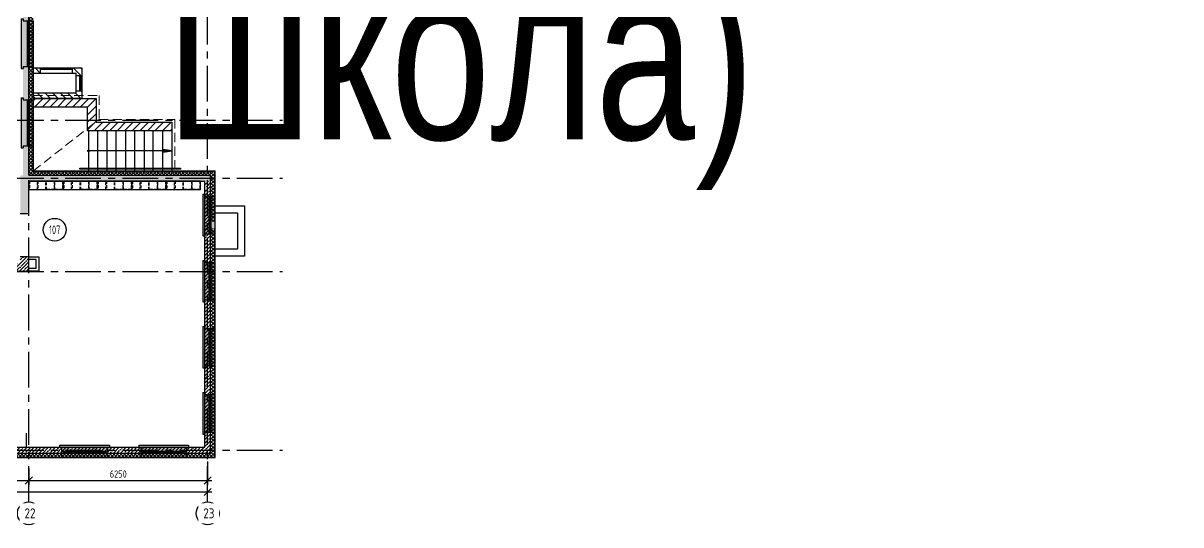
# Model space of a CAD drawing. Header units: millimetres. Extents: x -106726 to 8952771, y -150083 to 686385.
# Drawn here: x 61965 to 102439, y -2611 to 14930 of the extents above; entities that cross this region are included whole.
import ezdxf
from ezdxf.enums import TextEntityAlignment as Align

# ---------------------------------------------------------------- set-up
doc = ezdxf.new("R2018")
doc.units = ezdxf.units.MM
for name, pattern in [('CENTER', [2, 1.25, -0.25, 0.25, -0.25]), ('DASHED', [19.05, 12.7, -6.35]), ('HIDDEN', [6, 4, -2])]:
    doc.linetypes.add(name, pattern=pattern)
doc.layers.get('Defpoints').update_dxf_attribs({"color": 8})
doc.layers.add('АР_Названия помещений', color=124, linetype='Continuous', lineweight=5, plot=False)
doc.layers.add('АР_Номер помещения', color=1, linetype='Continuous', lineweight=25)
doc.styles.add('ISOCPEUR', font='isocpeur.ttf', dxfattribs={"width": 0.7})
doc.styles.get("Standard").update_dxf_attribs({"font": 'arial.ttf'})
doc.styles.add('ГОСТ 2.304', font='isocpeur.ttf', dxfattribs={"width": 0.7})
doc.dimstyles.new('СПДС', dxfattribs={"dimscale": 100, "dimtxt": 2.5, "dimasz": 2.5, "dimexe": 1.5, "dimexo": 0, "dimgap": 1, "dimtad": 1, "dimdec": 0, "dimrnd": 1, "dimtxsty": 'ГОСТ 2.304', "dimblk": 'OBLIQUE', "dimcen": 2.5, "dimdle": 1.5, "dimadec": 0, "dimazin": 2, "dimtfac": 0.75, "dimtdec": 0, "dimtmove": 1, "dimatfit": 3, "dimfxl": 1, "dimtolj": 1, "dimarcsym": 1})
pattern_1 = [(45, (-951587.81, 109999.9), (-123.743687, 123.743687), []), (45, (-951464.07, 109999.9), (-123.743687, 123.743687), [218.75, -43.75, 0, -43.75])]

# ---------------------------------------------------------------- blocks, each defined once
blk = doc.blocks.new('_Oblique')
at = {"color": 8, "linetype": 'ByBlock', "lineweight": -2}
blk.add_line((-0.5, -0.5), (0.5, 0.5), dxfattribs=at)
blk = doc.blocks.new('*D1060')
at = {"color": 8, "lineweight": -2, "ltscale": 100, "transparency": 16777216}
for p, q in [((55515, -636), (55515, -1209)), ((62165, -636), (62165, -1209)), ((55365, -1059), (62315, -1059))]:
    blk.add_line(p, q, dxfattribs=at)
at = {"layer": 'Defpoints', "color": 0, "ltscale": 100, "transparency": 16777216}
for p in [(55515, -636), (62165, -636), (62165, -1059)]:
    blk.add_point(p, dxfattribs=at)
at = {"color": 8, "lineweight": -2, "ltscale": 100, "transparency": 16777216, "xscale": 250, "yscale": 250, "zscale": 250, "rotation": 180}
blk.add_blockref('_Oblique', (55515, -1059), dxfattribs=at)
at = {"color": 8, "lineweight": -2, "ltscale": 100, "transparency": 16777216, "xscale": 250, "yscale": 250, "zscale": 250}
blk.add_blockref('_Oblique', (62165, -1059), dxfattribs=at)
at = {"color": 8, "ltscale": 100, "transparency": 16777216, "insert": (58840, -834), "char_height": 250, "attachment_point": 5, "style": 'ГОСТ 2.304'}
blk.add_mtext('\\A1;6650', dxfattribs=at)
blk = doc.blocks.new('*D1061')
at = {"color": 8, "lineweight": -2, "ltscale": 100, "transparency": 16777216}
for p, q in [((68415, -397), (68415, -1209)), ((62165, -636), (62165, -1209)), ((62015, -1059), (68565, -1059))]:
    blk.add_line(p, q, dxfattribs=at)
at = {"layer": 'Defpoints', "color": 0, "ltscale": 100, "transparency": 16777216}
for p in [(68415, -397), (62165, -636), (68415, -1059)]:
    blk.add_point(p, dxfattribs=at)
at = {"color": 8, "lineweight": -2, "ltscale": 100, "transparency": 16777216, "xscale": 250, "yscale": 250, "zscale": 250, "rotation": 180}
blk.add_blockref('_Oblique', (62165, -1059), dxfattribs=at)
at = {"color": 8, "lineweight": -2, "ltscale": 100, "transparency": 16777216, "xscale": 250, "yscale": 250, "zscale": 250}
blk.add_blockref('_Oblique', (68415, -1059), dxfattribs=at)
at = {"color": 8, "ltscale": 100, "transparency": 16777216, "insert": (65290, -834), "char_height": 250, "attachment_point": 5, "style": 'ГОСТ 2.304'}
blk.add_mtext('\\A1;6250', dxfattribs=at)
blk = doc.blocks.new('*U324')
h = blk.add_hatch(color=8)
h.dxf.hatch_style = 1
h.paths.add_polyline_path([(-1670, -210), (70, -210), (70, -140), (0, -140), (0, 220), (-1600, 220), (-1600, -140), (-1670, -140)])
at = {"color": 8, "lineweight": 30}
for p, q in [((-1600, -140), (-1600, 220)), ((0, -140), (0, 220))]:
    blk.add_line(p, q, dxfattribs=at)
at = {"color": 8}
for p, q in [((0, 220), (-1600, 220)), ((-1600, 70), (0, 70)), ((-1600, 0), (0, 0)), ((-1530, 0), (-1530, 70)), ((-1530, 35), (-70, 35)), ((-70, 0), (-70, 70)), ((-1670, -210), (-1670, -140)), ((-1670, -140), (-1600, -140)), ((-1670, -210), (70, -210)), ((0, -140), (70, -140)), ((70, -210), (70, -140))]:
    blk.add_line(p, q, dxfattribs=at)
blk = doc.blocks.new('*U586')
h = blk.add_hatch(color=8)
h.dxf.hatch_style = 1
h.paths.add_polyline_path([(-1380, -210), (70, -210), (70, -140), (0, -140), (0, 220), (-1310, 220), (-1310, -140), (-1380, -140)])
at = {"color": 8, "lineweight": 30}
for p, q in [((-1310, -140), (-1310, 220)), ((0, -140), (0, 220))]:
    blk.add_line(p, q, dxfattribs=at)
at = {"color": 8}
for p, q in [((0, 220), (-1310, 220)), ((-1310, 70), (0, 70)), ((-1310, 0), (0, 0)), ((-1240, 0), (-1240, 70)), ((-1240, 35), (-70, 35)), ((-70, 0), (-70, 70)), ((-1380, -210), (-1380, -140)), ((-1380, -140), (-1310, -140)), ((-1380, -210), (70, -210)), ((0, -140), (70, -140)), ((70, -210), (70, -140))]:
    blk.add_line(p, q, dxfattribs=at)
blk = doc.blocks.new('*D1000')
at = {"color": 8, "lineweight": -2, "ltscale": 100, "transparency": 16777216}
for p, q in [((-150, -1461), (68565, -1461)), ((0, -1786), (0, -1311)), ((68415, -1786), (68415, -1311))]:
    blk.add_line(p, q, dxfattribs=at)
at = {"layer": 'Defpoints', "color": 0, "ltscale": 100, "transparency": 16777216}
for p in [(68415, -1461), (0, -1786), (68415, -1786)]:
    blk.add_point(p, dxfattribs=at)
at = {"color": 8, "lineweight": -2, "ltscale": 100, "transparency": 16777216, "xscale": 250, "yscale": 250, "zscale": 250, "rotation": 180}
blk.add_blockref('_Oblique', (0, -1461), dxfattribs=at)
at = {"color": 8, "lineweight": -2, "ltscale": 100, "transparency": 16777216, "xscale": 250, "yscale": 250, "zscale": 250}
blk.add_blockref('_Oblique', (68415, -1461), dxfattribs=at)
at = {"color": 8, "ltscale": 100, "transparency": 16777216, "insert": (34208, -1236), "char_height": 250, "attachment_point": 5, "style": 'ГОСТ 2.304'}
blk.add_mtext('\\A1;68415', dxfattribs=at)
blk = doc.blocks.new('*U502')
at = {"layer": 'АР_Номер помещения', "color": 8}
blk.add_circle((-9970, 7739), 400, dxfattribs=at)
at = {"color": 8, "style": 'ISOCPEUR', "width": 0.7, "flags": 1}
blk.add_attdef('КАТЕГОРИЯ', (-499, -2092), '', height=250, dxfattribs=at)
at = {"layer": 'АР_Номер помещения', "color": 8, "style": 'ISOCPEUR', "width": 0.7}
blk.add_attdef('НОМЕР_ПОМЕЩЕНИЯ', text='', height=300, dxfattribs=at).set_placement((-9970, 7739), align=Align.MIDDLE_CENTER)
blk = doc.blocks.new('*U499')
at = {"layer": 'АР_Номер помещения', "color": 8}
blk.add_circle((-16484, 2331), 400, dxfattribs=at)
at = {"color": 8, "style": 'ISOCPEUR', "width": 0.7, "flags": 1}
blk.add_attdef('КАТЕГОРИЯ', (-499, -2092), '', height=250, dxfattribs=at)
at = {"layer": 'АР_Номер помещения', "color": 8, "style": 'ISOCPEUR', "width": 0.7}
blk.add_attdef('НОМЕР_ПОМЕЩЕНИЯ', text='', height=300, dxfattribs=at).set_placement((-16484, 2331), align=Align.MIDDLE_CENTER)
blk = doc.blocks.new('*U463')
at = {"color": 8, "style": 'ISOCPEUR', "width": 0.7, "flags": 1}
blk.add_attdef('КАТЕГОРИЯ', (-499, -2092), '', height=250, dxfattribs=at)
at = {"layer": 'АР_Номер помещения', "color": 8, "style": 'ISOCPEUR', "width": 0.7}
blk.add_attdef('НОМЕР_ПОМЕЩЕНИЯ', text='', height=300, dxfattribs=at).set_placement((-16734, 2395), align=Align.MIDDLE_CENTER)
blk = doc.blocks.new('*U330')
h = blk.add_hatch(color=8)
h.dxf.hatch_style = 1
edge = h.paths.add_edge_path()
edge.add_arc((0, 0), 27.6, 359.64, 719.64)
h = blk.add_hatch(color=8)
h.dxf.hatch_style = 1
h.paths.add_polyline_path([(2616, -44), (2616, 44), (2916, 0)])
at = {"color": 8}
blk.add_line((2916, 0), (0, 0), dxfattribs=at)
blk.add_lwpolyline([(2616, 44), (2616, -44), (2916, 0), (2616, 44)], dxfattribs=at)
blk.add_circle((0, 0), 27.6, dxfattribs=at)
blk = doc.blocks.new('Стеллаж гардеробный 1200х300')
at = {"color": 8}
blk.add_lwpolyline([(17457, 23497), (18657, 23497), (18657, 23798), (17457, 23797)], close=True, dxfattribs=at)
at = {"color": 8, "linetype": 'HIDDEN', "ltscale": 25}
for points in [[(17483, 23497), (17753, 23497), (17753, 23797), (17483, 23797)], [(17776, 23497), (18046, 23497), (18046, 23797), (17776, 23797)], [(18338, 23497), (18068, 23497), (18068, 23797), (18338, 23797)], [(18631, 23497), (18361, 23497), (18361, 23797), (18631, 23797)]]:
    blk.add_lwpolyline(points, close=True, dxfattribs=at)

msp = doc.modelspace()

# ---------------------------------------------------------------- hatches: boundary and pattern name
at = {"ltscale": 100}
h = msp.add_hatch(dxfattribs=at)
h.set_pattern_fill('ANSI37', color=256, scale=700)
h.set_pattern_definition([(45, (47385, 6100), (-61.87184, 61.87184), []), (135, (47385, 6100), (-61.87184, -61.87184), [])])
h.paths.add_polyline_path([(55415, 3491.3), (55265, 3491.3), (55265, 1960), (55415, 1960)], flags=17)
h.paths.add_polyline_path([(54990, 27630), (54990, 27480), (62165, 27480), (62165, 22740), (62315, 22740), (62315, 27630)])
h.paths.add_polyline_path([(53355, 27630), (53355, 27480), (53889.9, 27480), (53889.9, 27630)])
h.paths.add_polyline_path([(47985, 31445), (47985, 31595), (46215, 31595), (46215, 31445)])
h.paths.add_polyline_path([(47985, 31595), (47985, 31445), (51665, 31445), (51665, 27480), (51855, 27480), (51855, 27630), (51815, 27630), (51815, 31595)])
h.paths.add_polyline_path([(26921.2, 31445), (26921.2, 31595), (26405, 31595), (26405, 31445)])
h.paths.add_polyline_path([(17279.8, 33795), (17429.8, 33795), (17429.8, 35940), (17279.8, 35940)])
h.paths.add_polyline_path([(68665, 6786.4), (68515, 6786.4), (68515, -100), (55415, -100), (55415, 1560), (55265, 1560), (55265, -250), (68665, -250)])
h.paths.add_polyline_path([(68515, 6786.4), (68665, 6786.4), (68665, 7751.7), (68515, 7751.7)])
h.paths.add_polyline_path([(14829.8, 49446.9), (14979.8, 49446.9), (14979.8, 50520.3), (15129.8, 50520.3), (15129.8, 50670.3), (14829.8, 50670.3)])
h.paths.add_polyline_path([(14979.8, 47930.6), (14829.8, 47930.6), (14829.8, 47170), (17959.8, 47170), (17959.8, 44240), (21080, 44240), (21080, 43610), (21230, 43610), (21230, 44390), (18109.8, 44390), (18109.8, 47320), (14979.8, 47320)])
h.paths.add_polyline_path([(39096.5, 11290), (39096.5, 11433), (47535, 11440), (47535, 6250), (55415, 6250), (55415, 3491.3), (55265, 3491.3), (55265, 6100), (47385, 6100), (47385, 11290)])
h.paths.add_polyline_path([(62315, 12645), (62165, 12645), (62165, 9610), (68515, 9610), (68515, 7991.7), (68665, 7991.7), (68665, 9760), (62315, 9760)])
h.paths.add_polyline_path([(62165.1, 14845), (62315, 14845), (62315, 21640), (62165.2, 21640)])
h.paths.add_polyline_path([(62315, 14845), (62165.1, 14845), (62165.1, 12645), (62315, 12645)])
h.paths.add_polyline_path([(17998.2, 36070), (17998.2, 36220), (17279.8, 36220), (17279.8, 35940), (17429.8, 35940), (17429.8, 36070)])
h.paths.add_polyline_path([(18238.2, 36220), (18238.2, 36070), (21230, 36070), (21230, 42010), (21080, 42010), (21080, 36220)])
h.paths.add_polyline_path([(14829.8, 47930.6), (14979.8, 47930.6), (14979.8, 49446.9), (14829.8, 49446.9)])
h.paths.add_polyline_path([(24755, 31445), (24755, 31595), (17429.8, 31595), (17429.8, 32195), (17279.8, 32195), (17279.8, 31445)])
h.paths.add_polyline_path([(43645, 31595), (43645, 31445), (46215, 31445), (46215, 31595)])
h.paths.add_polyline_path([(41875, 31445), (41875, 31595), (26921.2, 31595), (26921.2, 31445)])
h = msp.add_hatch(dxfattribs=at)
h.set_pattern_fill('ANSI35', color=256, scale=700)
h.set_pattern_definition(pattern_1)
h.paths.add_polyline_path([(61965, 22740), (62165, 22740), (62165, 27280.4), (61965, 27279.6)])
h.paths.add_polyline_path([(62165, 21640), (61965, 21640), (61965, 9610), (61865, 9610), (61865, 8263), (62165, 8263), (62165, 9410), (68315, 9410), (68515, 9410), (68515, 9610), (62165, 9610)])
h = msp.add_hatch(dxfattribs=at)
h.set_pattern_fill('ANSI31', color=256, scale=1500, angle=-90)
h.set_pattern_definition([(315, (-24205.65, -310256.19), (132.58252, 132.58252), [])])
h.paths.add_polyline_path([(63815.1, 13098.5), (64015, 13098.5), (64015, 12547.4), (63815.1, 12547.4)])
h.paths.add_polyline_path([(62573.6, 13365), (63683.4, 13365), (63683.4, 13165), (63815.1, 13165), (63814.9, 12495), (62325, 12495), (62325, 12295.1), (64015, 12295), (64015.1, 13365), (62325, 13365.2), (62325, 13165.1), (62573.6, 13165.1)])
h = msp.add_hatch(dxfattribs=at)
h.set_pattern_fill('ANSI31', color=256, scale=600, angle=180)
h.set_pattern_definition([(225, (-107271.62, 127617.33), (53.033009, -53.033009), [])])
h.paths.add_polyline_path([(63683.4, 13304.7), (62573.6, 13304.7), (62573.6, 13342), (63683.4, 13342)])
h = msp.add_hatch(dxfattribs=at)
h.set_pattern_fill('ANSI31', color=256, scale=600, angle=90)
h.set_pattern_definition([(135, (178262.185, 183502.36), (-53.033009, -53.033009), [])])
h.paths.add_polyline_path([(63949.5, 12547.3), (63949.5, 13098.5), (63986.9, 13098.5), (63986.9, 12547.3)])
h = msp.add_hatch(dxfattribs=at)
h.set_pattern_fill('ANSI31', color=256, scale=1500)
h.set_pattern_definition([(45, (211803.85, -55205.68), (-132.58252, 132.58252), [])])
h.paths.add_polyline_path([(62325, 12295), (62325, 11995), (64219.8, 11995), (64219.8, 11164.3), (67165.6, 11164.3), (67165.6, 11464.3), (64519.8, 11464.3), (64519.8, 12295)])
h = msp.add_hatch(dxfattribs=at)
h.set_pattern_fill('ANSI35', color=256, scale=700)
h.set_pattern_definition(pattern_1)
h.paths.add_polyline_path([(68515, 9410), (68315, 9410), (68315, 100), (68315, -100), (68515, -100)])
h = msp.add_hatch(dxfattribs=at)
h.set_pattern_fill('ANSI35', color=256, scale=700)
h.set_pattern_definition([(45, (-951166.75, 116349.9), (-123.743687, 123.743687), []), (45, (-951043.01, 116349.9), (-123.743687, 123.743687), [218.75, -43.75, 0, -43.75])])
h.paths.add_polyline_path([(62165, 6763), (61865, 6763), (61865, 6550), (58271.1, 6550), (58271.1, 6250), (62165, 6250)])
h = msp.add_hatch(dxfattribs=at)
h.set_pattern_fill('ANSI35', color=256, scale=700)
h.set_pattern_definition(pattern_1)
h.paths.add_polyline_path([(55615, 6250), (55415, 6250), (55415, -100), (68315, -100), (68315, 100), (55615, 100)])

# ---------------------------------------------------------------- linework, layer by layer
at = {"linetype": 'CENTER', "ltscale": 1000}
for p, q in [((62165, -1811.3), (62165, 32496.2)), ((68415, -1811.3), (68415, 32496.2)), ((-12563.8, 11540), (71033.4, 11540)), ((-12563.8, 9510), (71033.4, 9510)), ((-12563.8, 6250), (71033.4, 6250)), ((-12563.8, 0), (71033.4, 0))]:
    msp.add_line(p, q, dxfattribs=at)
at = {"ltscale": 100}
for p, q in [((62315, 12405), (62315, 14845)), ((62325, 12405), (62325, 14845)), ((62325, 13365.2), (62573.6, 13365.1)), ((63683.4, 13365), (64015, 13365)), ((64015, 13365), (64015, 13165)), ((63815.1, 13098.5), (64015.1, 13098.5)), ((64015, 12547.3), (63815, 12547.4)), ((62315, 9760), (62315, 12405)), ((62324.9, 12295), (64519.8, 12295)), ((62325, 9770), (62325, 12405)), ((64519.8, 12295), (64519.8, 11464.3)), ((64219.8, 11995), (62325, 11995)), ((64219.8, 11164.3), (64219.8, 11995)), ((64249.4, 11164.3), (64249.4, 9770)), ((64581, 9770), (64581, 11164.3)), ((64895.8, 11164.3), (64895.8, 9770)), ((65221.9, 9770), (65221.9, 11164.3)), ((65546.6, 11164.3), (65546.6, 9770)), ((65869.9, 9770), (65869.8, 11164.3)), ((66192.3, 11164.3), (66192.3, 9770)), ((62315, 9760), (68665.4, 9760)), ((62325, 9770), (68675.4, 9770)), ((62165, 9610), (68515, 9610)), ((62165, 8263), (62165, 9410)), ((62165, 9410), (68315, 9410)), ((68315, 100), (68315, 9410)), ((68515, -100), (68515, 9610)), ((62165, 8263), (61865, 8263)), ((62165, 6763), (61865, 6763)), ((62165, 6250), (62165, 6763)), ((62165, 6250), (58271.1, 6250)), ((62080.4, 100), (62080.4, 600)), ((55615, 100), (68315, 100)), ((55415, -100), (68515, -100))]:
    msp.add_line(p, q, dxfattribs=at)
at = {"linetype": 'DASHED', "lineweight": 0, "ltscale": 25}
msp.add_line((62325, 9770), (64618.8, 11565.8), dxfattribs=at)
at = {"lineweight": 30}
for p, q in [((62165.3, 6763), (62515.3, 6763)), ((62415.3, 6663), (62165.3, 6663)), ((62415.3, 6363), (62415.3, 6663)), ((62515.3, 6763), (62515.3, 6263)), ((62165.3, 6263), (62165.3, 6363)), ((62165.3, 6363), (62415.3, 6363)), ((62515.3, 6263), (62165.3, 6263))]:
    msp.add_line(p, q, dxfattribs=at)
at = {"ltscale": 100}
for points in [[(62165, 9610), (62165.2, 21640)], [(62573.6, 13165.1), (62573.6, 13365.1)], [(62573.6, 13165.1), (62573.6, 13365.1)], [(63683.4, 13365), (63683.4, 13165.1)], [(62573.6, 13165.1), (62325, 13165.1)], [(63815.1, 13098.5), (63815.2, 13165), (63683.4, 13165)], [(64015.2, 13165), (64015.1, 13098.5)], [(64015, 12547.4), (64014.9, 12295), (62325, 12295.1)], [(62325, 12495), (63814.9, 12495), (63815, 12547.4)], [(64519.8, 11464.3), (67165.6, 11464.3)], [(67165.6, 11464.3), (67165.6, 11164.3)], [(67165.6, 11164.3), (64219.8, 11164.3)], [(66515.6, 9770), (66515.6, 11164.3)], [(66840.6, 11164.3), (66840.6, 9770)], [(67165.6, 11164.3), (67165.6, 9770)], [(68665.3, 7991.7), (68665.4, 9760)], [(68675.3, 7991.7), (68675.4, 9770)], [(68665.3, 6747.8), (68665.3, 7751.7)], [(68675.3, 6723.2), (68675.3, 7751.7)], [(68665.2, 6475.5), (68665.3, 6786.4)], [(68675.3, 6475.5), (68675.3, 6786.4)], [(68665, -250), (68665.2, 6235.5)], [(68675, -260), (68675.2, 6235.5)], [(55255, -260), (68675, -260)], [(55265, -250), (68665, -250)]]:
    msp.add_lwpolyline(points, dxfattribs=at)
for points in [[(63683.4, 13165.1), (62573.6, 13165.1), (62573.6, 13365), (63683.4, 13365)], [(63683.4, 13304.7), (62573.6, 13304.7), (62573.6, 13342), (63683.4, 13342)], [(63815.1, 13098.5), (64015, 13098.5), (64015, 12547.4), (63815.1, 12547.4)], [(63949.5, 12547.3), (63949.5, 13098.5), (63986.9, 13098.5), (63986.9, 12547.3)], [(63948.2, 9864.9), (67465.6, 9864.9), (67465.6, 9820.4), (63948.2, 9820.4)]]:
    msp.add_lwpolyline(points, close=True, dxfattribs=at)
at = {"linetype": 'DASHED', "lineweight": 0, "ltscale": 25}
msp.add_lwpolyline([(62325, 12395), (64618.8, 12395), (64618.8, 11565.8), (67265.6, 11565.8), (67265.6, 9770)], dxfattribs=at)
at = {"ltscale": 100, "elevation": 0.4}
for points in [[(68675.3, 8542.6), (69700.2, 8542.6), (69700.2, 6786.4), (68665.3, 6786.4)], [(68675.3, 8302.6), (69460.2, 8302.6), (69460.2, 7026.4), (68665.3, 7026.4)]]:
    msp.add_lwpolyline(points, dxfattribs=at)
at = {"ltscale": 0.5}
for centre in [(62165, -2211.3), (68415, -2211.3)]:
    msp.add_circle(centre, 400, dxfattribs=at)

# ---------------------------------------------------------------- block references
ref = msp.add_blockref('*U463', (73767, 128629.2))
lines = msp.add_mtext('\\W0.8000;Кабинет иностранного языка с возможностью деления трансформируемой перегородкой на два помещения (начальная школа)', dxfattribs={"layer": 'АР_Названия помещений', "color": 8, "insert": (67027.2, 134138.3), "char_height": 5869.14, "width": 926.94, "attachment_point": 1})
ref.add_attrib('ИМЯ_ПОМЕЩЕНИЯ', '', (67027.2, 134138.3), dxfattribs={"flags": 104}).embed_mtext(lines)
for name, p, rotation in [('*U324', (62105, 13415), 270), ('*U324', (62105, 10645), 270), ('Стеллаж гардеробный 1200х300', (44697.1, -14379), 359.973675279386), ('Стеллаж гардеробный 1200х300', (45897.1, -14379), 359.973675279386), ('Стеллаж гардеробный 1200х300', (47097.1, -14379), 359.973675279386), ('Стеллаж гардеробный 1200х300', (48297.1, -14379.5), 359.973675279386), ('Стеллаж гардеробный 1200х300', (49497.1, -14379.5), 359.973675279386), ('*U586', (68455.3, 7564.9), 270), ('*U586', (68455.3, 5252.9), 270), ('*U586', (68455.3, 2943), 270), ('*U586', (68455.3, 633), 270)]:
    msp.add_blockref(name, p, dxfattribs=dict(rotation=rotation))
ref = msp.add_blockref('*U499', (73637.4, 9572.5))
ref.add_attrib('НОМЕР_ПОМЕЩЕНИЯ', '108', dxfattribs={"layer": 'АР_Номер помещения', "color": 8, "height": 300, "style": 'ISOCPEUR', "width": 0.7}).set_placement((57152.9, 11903.8), align=Align.MIDDLE_CENTER)
lines = msp.add_mtext('\\W0.8000;', dxfattribs={"layer": 'АР_Названия помещений', "color": 8, "insert": (65003.9, 14195.3), "char_height": 5801.79, "width": 926.94, "attachment_point": 1})
ref.add_attrib('ИМЯ_ПОМЕЩЕНИЯ', '', (65003.9, 14195.3), dxfattribs={"flags": 104}).embed_mtext(lines)
at = {"ltscale": 75}
msp.add_blockref('*U330', (64249.4, 10464.3), dxfattribs=at)
ref = msp.add_blockref('*U502', (73036.7, -33.5))
ref.add_attrib('НОМЕР_ПОМЕЩЕНИЯ', '107', dxfattribs={"layer": 'АР_Номер помещения', "color": 8, "height": 300, "style": 'ISOCPEUR', "width": 0.7}).set_placement((63066.9, 7705.8), align=Align.MIDDLE_CENTER)
lines = msp.add_mtext('\\W0.8000;', dxfattribs={"layer": 'АР_Названия помещений', "color": 8, "insert": (71207.4, 4740.3), "char_height": 5552.79, "width": 926.94, "attachment_point": 1})
ref.add_attrib('ИМЯ_ПОМЕЩЕНИЯ', '', (71207.4, 4740.3), dxfattribs={"flags": 104}).embed_mtext(lines)
at = {"xscale": -1, "rotation": 180}
for p in [(64910, -40), (67680, -40)]:
    msp.add_blockref('*U324', p, dxfattribs=at)

# ---------------------------------------------------------------- dimensions: what is measured, and where the dimension line sits
at = {"ltscale": 100}
for base, p1, p2, picture, middle in [((68415, -1058.6), (62165, -636.5), (68415, -397.1), '*D1061', (65290, -833.6)), ((62165, -1058.6), (55515, -636.5), (62165, -636.5), '*D1060', (58840, -833.6))]:
    dim = msp.add_linear_dim(base=base, p1=p1, p2=p2, dimstyle='СПДС', override={"dimclrd": 8, "dimclre": 8, "dimclrt": 8}, dxfattribs=at)
    dim.commit()
    dim.dimension.update_dxf_attribs({"geometry": picture, "text_midpoint": middle})

# ---------------------------------------------------------------- next in the draw order: texts
at = {"char_height": 350, "attachment_point": 1, "line_spacing_factor": 1.149209, "style": 'ГОСТ 2.304', "bg_fill": 2}
for s, insert, width in [('{\\W0.8;22}', (62013.7, -2033.5), 520.89), ('{\\W0.8;23}', (68263.6, -2033.5), 370.762)]:
    msp.add_mtext(s, dxfattribs=dict(at, insert=insert, width=width))

# ---------------------------------------------------------------- next in the draw order: dimensions: what is measured, and where the dimension line sits
at = {"ltscale": 100}
dim = msp.add_linear_dim(base=(68415, -1460.7), p1=(0, -1786.3), p2=(68415, -1786.3), dimstyle='СПДС', override={"dimclrd": 8, "dimclre": 8, "dimclrt": 8}, dxfattribs=at)
dim.commit()
dim.dimension.update_dxf_attribs({"geometry": '*D1000', "text_midpoint": (34207.5, -1235.7)})

doc.saveas('drawing.dxf')
